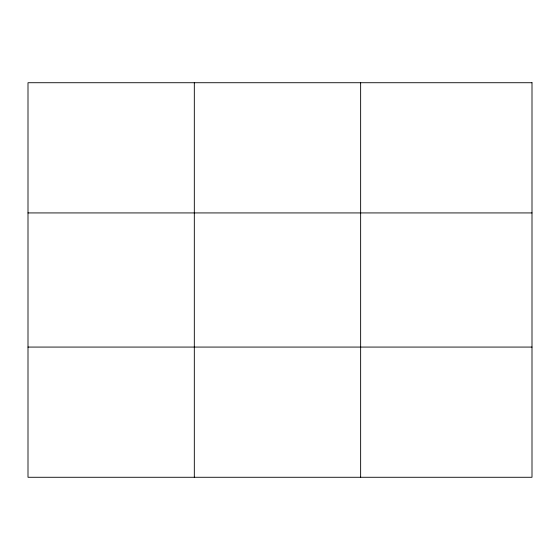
<?xml version="1.0" encoding="UTF-8"?>
<svg xmlns="http://www.w3.org/2000/svg" width="560" height="560" viewBox="0 0 560 560"><rect width="100%" height="100%" fill="white"/><g stroke="black" fill="none" stroke-linecap="round" stroke-linejoin="round"><path stroke-width="0.84" d="M194.32 477.274L194.32 82.726M360.64 477.274L360.64 82.726M28 212.926L532 212.926M28 347.074L532 347.074M532 82.726L532 477.274L28 477.274L28 82.726L532 82.726"/></g></svg>
